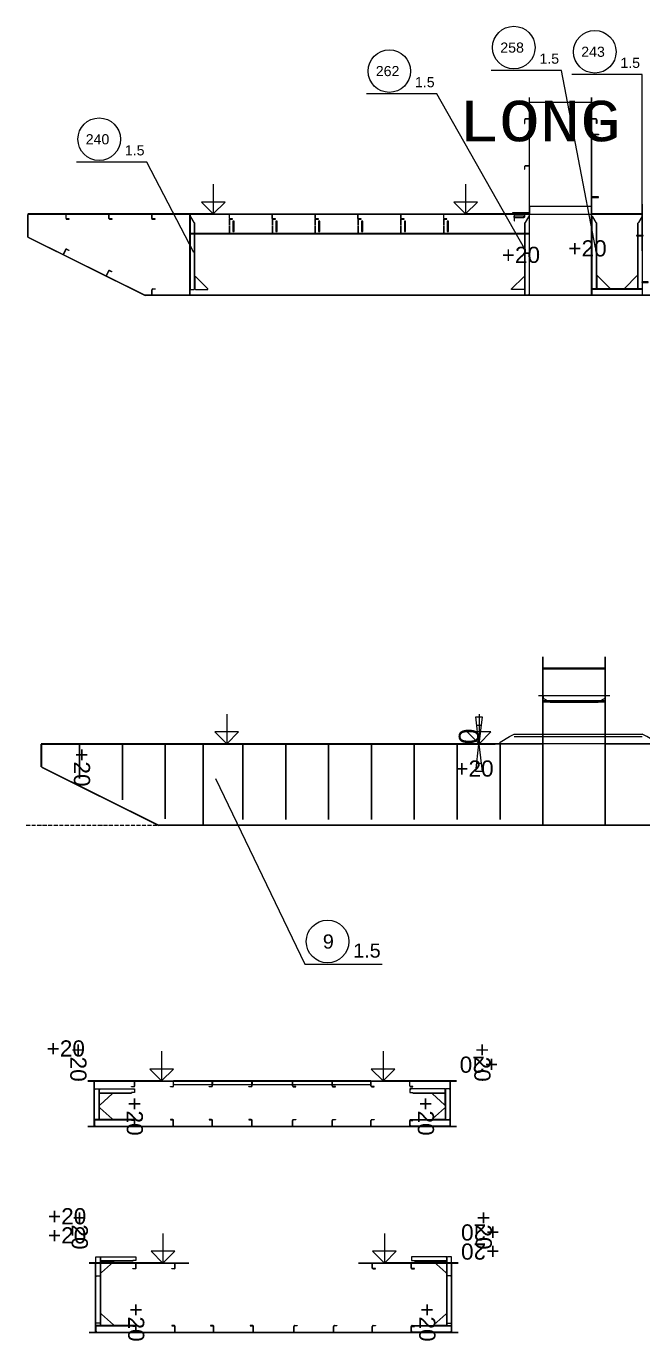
# Model space of a CAD drawing. Header units: inches. Extents: x -13175 to 44880, y -10439 to 22675.
# Drawn here: x 24599 to 28411, y -8677 to -555 of the extents above; entities that cross this region are included whole.
import ezdxf

# ---------------------------------------------------------------- set-up
doc = ezdxf.new("R2010")
doc.units = ezdxf.units.IN
doc.header["$MEASUREMENT"] = 0
for name, pattern in [('Dashed', [10, 7.5, -2.5]), ('Dashed_dotted', [34, 24, -5, 0, -5]), ('Short_dashed', [5, 3.75, -1.25])]:
    doc.linetypes.add(name, pattern=pattern)
doc.layers.get('0').update_dxf_attribs({"linetype": 'CONTINUOUS'})
doc.styles.add('Style_ARIAL', font='ARIAL')
doc.styles.add('Style_Courier_New', font='Courier New')

msp = doc.modelspace()

# ---------------------------------------------------------------- linework, layer by layer
at = {"color": 3, "lineweight": 0}
for p, q in [((27710.40441, -2217.32812), (27710.40441, -994.88702)), ((27711.90587, -2217.32812), (27711.90587, -994.88702)), ((28095.40502, -2217.32812), (28095.40502, -994.88702)), ((28096.90648, -2217.32812), (28096.90648, -994.88702)), ((27710.40441, -1127.33026), (27684.85204, -1127.33026)), ((27710.40441, -1129.45123), (27684.85204, -1129.45123)), ((28122.45885, -1127.33026), (28096.90648, -1127.33026)), ((28122.45885, -1129.45123), (28096.90648, -1129.45123)), ((27710.40441, -1417.32812), (27684.85204, -1417.32812)), ((27710.40441, -1418.82806), (27684.85204, -1418.82806)), ((28410.40441, -1847.32843), (28410.40441, -1654.3284)), ((24608.90599, -1857.32827), (24608.90599, -1717.32812)), ((27710.40441, -1717.32812), (24608.90599, -1717.32812)), ((24610.40441, -1857.32827), (24610.40441, -1717.32812)), ((24845.40502, -1742.88278), (24845.40502, -1717.32812)), ((24846.90648, -1742.88278), (24846.90648, -1717.32812)), ((25110.40441, -1742.38305), (25110.40441, -1717.32812)), ((25111.90587, -1742.38305), (25111.90587, -1717.32812)), ((25375.4038, -1742.88278), (25375.4038, -1717.32812)), ((25376.90526, -1742.88278), (25376.90526, -1717.32812)), ((25610.40441, -2217.32812), (25610.40441, -1717.32812)), ((25611.90587, -2217.32812), (25611.90587, -1717.32812)), ((25611.90587, -1717.32812), (25611.90587, -1831.32806)), ((27710.40441, -1717.32812), (25611.90587, -1717.32812)), ((25611.90587, -1732.32827), (25611.90587, -2182.32827)), ((25855.40563, -1742.88278), (25855.40563, -1717.32812)), ((25856.90404, -1742.88278), (25856.90404, -1717.32812)), ((26120.40502, -1742.88278), (26120.40502, -1717.32812)), ((26121.90648, -1742.88278), (26121.90648, -1717.32812)), ((26385.40441, -1742.88278), (26385.40441, -1717.32812)), ((26386.90587, -1742.88278), (26386.90587, -1717.32812)), ((26650.4038, -1742.88278), (26650.4038, -1717.32812)), ((26651.90526, -1742.88278), (26651.90526, -1717.32812)), ((26915.40624, -1742.88278), (26915.40624, -1717.32812)), ((26916.90465, -1742.88278), (26916.90465, -1717.32812)), ((27180.40563, -1742.88278), (27180.40563, -1717.32812)), ((27181.90404, -1742.88278), (27181.90404, -1717.32812)), ((27710.40441, -1707.32751), (27684.85204, -1707.32751)), ((27710.40441, -1709.44848), (27684.85204, -1709.44848)), ((27710.40441, -1831.32806), (27710.40441, -1717.32812)), ((27710.40441, -2217.32812), (27710.40441, -1732.32827)), ((28410.40441, -1714.32824), (28096.90648, -1714.32824)), ((28410.40441, -1717.32812), (28096.90648, -1717.32812)), ((28096.90648, -1732.32827), (28096.90648, -2177.32797)), ((28410.40441, -2177.32797), (28410.40441, -1732.32827)), ((24609.51635, -1859.11965), (25334.51635, -2219.1195)), ((24610.40441, -1857.32827), (25335.40441, -2217.32812)), ((24842.63707, -1934.60107), (24827.4973, -1965.12551)), ((24844.42845, -1935.48989), (24829.28868, -1966.01434)), ((25107.66698, -2066.20202), (25092.47838, -2096.70205)), ((25109.45531, -2067.09314), (25094.26671, -2097.59317)), ((25375.4038, -2217.32812), (25375.4038, -2183.25524)), ((25377.40575, -2217.32812), (25377.40575, -2183.25524)), ((25611.90587, -2182.32827), (25637.40636, -2182.32827)), ((28096.90648, -2177.32797), (28122.40392, -2177.32797)), ((28096.90648, -2183.32849), (28096.90648, -2217.32812)), ((28384.90392, -2177.32797), (28410.40441, -2177.32797)), ((28410.40441, -2217.32812), (28410.40441, -2137.32782)), ((28410.40441, -2217.32812), (28410.40441, -2183.32849)), ((31260.40441, -2217.32812), (25335.40441, -2217.32812)), ((31260.40441, -2219.32855), (25335.40441, -2219.32855)), ((27684.90392, -2217.32812), (27710.40441, -2217.32812)), ((28096.90648, -2217.32812), (28410.40441, -2217.32812)), ((27793.75402, -4931.99639), (27793.75402, -4450.80133)), ((27795.25243, -4931.99639), (27795.25243, -4450.80133)), ((28178.75463, -4931.99639), (28178.75463, -4450.80133)), ((28180.25304, -4931.99639), (28180.25304, -4450.80133)), ((27793.75402, -4691.49652), (27765.75414, -4691.49652)), ((27793.75402, -4692.99646), (27765.75414, -4692.99646)), ((28208.25292, -4691.49652), (28180.25304, -4691.49652)), ((28208.25292, -4692.99646), (28180.25304, -4692.99646)), ((24692.25255, -5131.49591), (24692.25255, -4991.49652)), ((27793.75402, -4991.49652), (24692.25255, -4991.49652)), ((24693.75402, -5131.49591), (24693.75402, -4991.49652)), ((27795.25243, -4991.49652), (24693.75402, -4991.49652)), ((24693.75402, -4991.49652), (24693.75402, -5131.49591)), ((27795.25243, -4988.49664), (27793.75402, -4988.49664)), ((27795.25243, -4991.49652), (27793.75402, -4991.49652)), ((27795.25243, -5491.49652), (27795.25243, -4991.49652)), ((32193.75402, -4991.49652), (28178.75157, -4991.49652)), ((28178.75157, -4991.49652), (28178.75157, -5491.49652)), ((28180.25304, -4991.49652), (28178.75463, -4991.49652)), ((28496.75389, -4988.49664), (28180.25304, -4988.49664)), ((28496.75389, -4991.49652), (28180.25304, -4991.49652)), ((24692.8629, -5133.28729), (25417.8629, -5493.2879)), ((24693.75402, -5131.49591), (25418.75402, -5491.49652)), ((24693.75402, -5131.49591), (25418.75402, -5491.49652)), ((31343.75402, -5491.49652), (25418.75402, -5491.49652)), ((25418.75402, -5491.49652), (27795.25243, -5491.49652)), ((31343.75402, -5493.49694), (25418.75402, -5493.49694)), ((28178.75157, -5491.49652), (31343.75402, -5491.49652)), ((27260.56005, -7074.40057), (24980.56127, -7074.40057)), ((25019.06224, -7351.00427), (25019.06224, -7074.39904)), ((25020.56066, -7351.00427), (25020.56066, -7074.39904)), ((25020.56066, -7121.05737), (25046.06115, -7121.05737)), ((25020.56066, -7310.97741), (25020.56066, -7121.05737)), ((25050.55944, -7121.05584), (25269.05919, -7121.05584)), ((25050.55944, -7143.89978), (25050.55944, -7121.05584)), ((25269.05919, -7143.89978), (25250.55944, -7143.89978)), ((25269.05919, -7121.05584), (25269.05919, -7143.89978)), ((25269.06224, -7102.92535), (25269.06224, -7074.39904)), ((25270.56066, -7102.92535), (25270.56066, -7074.39904)), ((25509.06163, -7102.92535), (25509.06163, -7074.39904)), ((25510.5631, -7069.95568), (26730.56127, -7069.95568)), ((25510.5631, -7092.80114), (25510.5631, -7069.95568)), ((25510.5631, -7102.92535), (25510.5631, -7074.39904)), ((26727.50646, -7095.53857), (25513.61791, -7095.53857)), ((25749.06102, -7102.92535), (25749.06102, -7074.39904)), ((25750.56249, -7102.92535), (25750.56249, -7074.39904)), ((25994.06224, -7102.92535), (25994.06224, -7074.40057)), ((25995.56066, -7102.92535), (25995.56066, -7074.40057)), ((26245.56066, -7102.92535), (26245.56066, -7074.40057)), ((26247.06212, -7102.92535), (26247.06212, -7074.40057)), ((26490.56188, -7102.92535), (26490.56188, -7074.40057)), ((26492.06029, -7102.92535), (26492.06029, -7074.40057)), ((26730.56127, -7069.95568), (26730.56127, -7092.80114)), ((26730.56127, -7102.92688), (26730.56127, -7074.40057)), ((26732.06273, -7102.92688), (26732.06273, -7074.40057)), ((26970.56066, -7102.92688), (26970.56066, -7074.40057)), ((26972.06212, -7102.92688), (26972.06212, -7074.40057)), ((27190.56188, -7121.05584), (26972.06212, -7121.05584)), ((26972.06212, -7121.05584), (26972.06212, -7143.89978)), ((26972.06212, -7143.89978), (26990.56188, -7143.89978)), ((27190.56188, -7143.89978), (27190.56188, -7121.05584)), ((27220.56066, -7121.05737), (27195.06017, -7121.05737)), ((27220.56066, -7351.00427), (27220.56066, -7074.40057)), ((27220.56066, -7310.97894), (27220.56066, -7121.05737)), ((27222.06212, -7351.00427), (27222.06212, -7074.40057)), ((24980.56127, -7351.00427), (27260.5631, -7351.00427)), ((24980.56127, -7353.0047), (27260.5631, -7353.0047)), ((25046.06115, -7310.97741), (25020.56066, -7310.97741)), ((25020.56066, -7317.00463), (25020.56066, -7351.00427)), ((25020.56066, -7351.00427), (25268.56176, -7351.00427)), ((25268.56176, -7317.00463), (25250.55944, -7317.00463)), ((25268.56176, -7351.00427), (25268.56176, -7316.93139)), ((25268.56176, -7351.00427), (25268.56176, -7317.00463)), ((25270.56066, -7351.00427), (25270.56066, -7316.93139)), ((25508.56115, -7351.00427), (25508.56115, -7316.93139)), ((25510.5631, -7351.00427), (25510.5631, -7316.93139)), ((25748.56053, -7351.00427), (25748.56053, -7316.93139)), ((25750.56249, -7351.00427), (25750.56249, -7316.93139)), ((25993.56176, -7351.00427), (25993.56176, -7316.93139)), ((25995.56066, -7351.00427), (25995.56066, -7316.93139)), ((26245.56066, -7351.00427), (26245.56066, -7316.93139)), ((26247.56261, -7351.00427), (26247.56261, -7316.93139)), ((26490.56188, -7351.00427), (26490.56188, -7316.93139)), ((26492.56078, -7351.00427), (26492.56078, -7316.93139)), ((26730.56127, -7351.00427), (26730.56127, -7316.93139)), ((26732.56017, -7351.00427), (26732.56322, -7316.93139)), ((26970.56066, -7351.00427), (26970.56066, -7316.93139)), ((26972.55956, -7351.00427), (26972.55956, -7317.00463)), ((26972.55956, -7317.00463), (26990.56188, -7317.00463)), ((27220.56066, -7351.00427), (26972.55956, -7351.00427)), ((26972.56261, -7351.00427), (26972.56261, -7316.93139)), ((27195.06017, -7310.97894), (27220.56066, -7310.97894)), ((27220.56066, -7317.00463), (27220.56066, -7351.00427)), ((25604.03234, -8199.83697), (24989.03295, -8199.83697)), ((25027.53087, -8623.65441), (25027.53087, -8199.84155)), ((25029.03234, -8157.93328), (25054.53282, -8157.93328)), ((25029.03234, -8569.69934), (25029.03234, -8157.93328)), ((25029.03234, -8623.65441), (25029.03234, -8199.84155)), ((25059.03112, -8157.93328), (25277.53087, -8157.93328)), ((25059.03112, -8180.76043), (25059.03112, -8157.93328)), ((25277.53087, -8180.76043), (25259.03112, -8180.76043)), ((25277.53087, -8157.93328), (25277.53087, -8180.76043)), ((25277.53087, -8228.38769), (25277.53087, -8199.84155)), ((25279.03234, -8228.38769), (25279.03234, -8199.84155)), ((25517.53026, -8228.38769), (25517.53026, -8199.84155)), ((25519.03173, -8228.38769), (25519.03173, -8199.84155)), ((27269.03173, -8199.83697), (26654.03234, -8199.83697)), ((26739.03295, -8228.38769), (26739.03295, -8199.84155)), ((26740.53136, -8228.38769), (26740.53136, -8199.84155)), ((26979.03234, -8228.38769), (26979.03234, -8199.84155)), ((26980.53075, -8228.38769), (26980.53075, -8199.84155)), ((27199.03356, -8157.93328), (26980.5338, -8157.93328)), ((26980.5338, -8157.93328), (26980.5338, -8180.76043)), ((26980.5338, -8180.76043), (26999.03356, -8180.76043)), ((27199.03356, -8180.76043), (27199.03356, -8157.93328)), ((27229.03234, -8157.93328), (27203.53185, -8157.93328)), ((27229.03234, -8569.69934), (27229.03234, -8157.93328)), ((27229.03234, -8623.65441), (27229.03234, -8199.84155)), ((27230.53075, -8623.65441), (27230.53075, -8199.84155)), ((25029.03234, -8276.0653), (25054.53282, -8276.0653)), ((25029.03234, -8583.9953), (25029.03234, -8276.0653)), ((27229.03234, -8276.0653), (27203.53185, -8276.0653)), ((27229.03234, -8583.9953), (27229.03234, -8276.0653)), ((25054.53282, -8569.69934), (25029.03234, -8569.69934)), ((25054.53282, -8583.9953), (25029.03234, -8583.9953)), ((25029.03234, -8589.65173), (25029.03234, -8623.65136)), ((25277.03344, -8589.65173), (25259.03112, -8589.65173)), ((25277.03038, -8623.65441), (25277.03038, -8589.58154)), ((25277.03344, -8623.65136), (25277.03344, -8589.65173)), ((25279.03234, -8623.65441), (25279.03234, -8589.58154)), ((25517.03282, -8623.65441), (25517.03282, -8589.58154)), ((25519.03173, -8623.65441), (25519.03173, -8589.58154)), ((25757.03221, -8623.65441), (25757.03221, -8589.58154)), ((25759.03112, -8623.65441), (25759.03112, -8589.58154)), ((26002.03038, -8623.65441), (26002.03038, -8589.58154)), ((26004.03234, -8623.65441), (26004.03234, -8589.58154)), ((26254.03234, -8623.65441), (26254.03234, -8589.58154)), ((26256.03124, -8623.65441), (26256.03124, -8589.58154)), ((26499.03051, -8623.65441), (26499.03051, -8589.58154)), ((26501.03246, -8623.65441), (26501.03246, -8589.58154)), ((26739.03295, -8623.65441), (26739.03295, -8589.58154)), ((26741.03185, -8623.65441), (26741.03185, -8589.58154)), ((26979.03234, -8623.65441), (26979.03234, -8589.58154)), ((26981.03124, -8623.65441), (26981.03124, -8589.58154)), ((26981.03124, -8623.65136), (26981.03124, -8589.65173)), ((26981.03124, -8589.65173), (26999.03356, -8589.65173)), ((27203.53185, -8569.69934), (27229.03234, -8569.69934)), ((27203.53185, -8583.9953), (27229.03234, -8583.9953)), ((27229.03234, -8589.65173), (27229.03234, -8623.65136)), ((24989.03295, -8623.65441), (27269.03173, -8623.65441)), ((24989.03295, -8625.65332), (27269.03173, -8625.65332)), ((25029.03234, -8623.65136), (25277.03344, -8623.65136)), ((27229.03234, -8623.65136), (26981.03124, -8623.65136))]:
    msp.add_line(p, q, dxfattribs=at)
at = {"color": 6, "lineweight": 0}
for p, q in [((25755.40563, -1531.354), (25755.40563, -1714.32824)), ((27315.40624, -1531.354), (27315.40624, -1714.32824)), ((25755.40563, -1714.32824), (25682.50829, -1640.94262)), ((25828.79125, -1640.94262), (25682.50829, -1640.94262)), ((25828.79125, -1640.94262), (25755.40563, -1714.32824)), ((27315.40624, -1714.32824), (27242.5089, -1640.94262)), ((27388.79186, -1640.94262), (27242.5089, -1640.94262)), ((27388.79186, -1640.94262), (27315.40624, -1714.32824)), ((27711.90587, -1667.82861), (27711.90587, -1716.8284)), ((28095.40502, -1667.82861), (27711.90587, -1667.82861)), ((28095.40502, -1667.82861), (28095.40502, -1716.8284)), ((27711.90587, -1716.8284), (28095.40502, -1716.8284)), ((25838.75524, -4805.5224), (25838.75524, -4988.49664)), ((27398.7528, -4805.5224), (27398.7528, -4988.49664)), ((25838.75524, -4988.49664), (25765.8579, -4915.11102)), ((25912.14086, -4915.11102), (25765.8579, -4915.11102)), ((25912.14086, -4915.11102), (25838.75524, -4988.49664)), ((27398.7528, -4988.49664), (27325.85546, -4915.11102)), ((27472.13842, -4915.11102), (27325.85546, -4915.11102)), ((27472.13842, -4915.11102), (27398.7528, -4988.49664)), ((25435.56005, -6888.73773), (25435.56005, -7071.7135)), ((26805.56127, -6888.73773), (26805.56127, -7071.7135)), ((25435.56005, -7071.7135), (25362.66271, -6998.32788)), ((25508.94567, -6998.32788), (25362.66271, -6998.32788)), ((25508.94567, -6998.32788), (25435.56005, -7071.7135)), ((26805.56127, -7071.7135), (26732.66393, -6998.32788)), ((26878.94689, -6998.32788), (26732.66393, -6998.32788)), ((26878.94689, -6998.32788), (26805.56127, -7071.7135)), ((25444.03173, -8014.17565), (25444.03173, -8197.15142)), ((26814.03295, -8014.17565), (26814.03295, -8197.15142)), ((25444.03173, -8197.15142), (25371.13439, -8123.7658)), ((25517.41735, -8123.7658), (25371.13439, -8123.7658)), ((25517.41735, -8123.7658), (25444.03173, -8197.15142)), ((26814.03295, -8197.15142), (26741.13561, -8123.7658)), ((26887.41857, -8123.7658), (26741.13561, -8123.7658)), ((26887.41857, -8123.7658), (26814.03295, -8197.15142))]:
    msp.add_line(p, q, dxfattribs=at)
at = {"color": 3, "linetype": 'Short_dashed', "lineweight": 25}
for p, q in [((25640.46117, -2179.27346), (25640.46117, -1770.89028)), ((27681.84911, -1770.89028), (27681.84911, -2214.27331)), ((28125.45873, -2174.27316), (28125.45873, -1770.89028)), ((28381.84911, -1770.89028), (28381.84911, -2174.27316)), ((25615.83959, -1835.40139), (27706.47069, -1835.40139)), ((28406.33336, -2179.25515), (28100.97753, -2179.25515)), ((25049.11595, -7123.79327), (25049.11595, -7308.24151)), ((25250.55944, -7146.6372), (25053.61425, -7146.6372)), ((26990.56188, -7146.6372), (27187.50707, -7146.6372)), ((27192.00536, -7123.79327), (27192.00536, -7308.24151)), ((25250.55944, -7312.93206), (25024.63475, -7312.93206)), ((26990.56188, -7312.93054), (27216.48656, -7312.93054)), ((25057.58763, -8160.66766), (25057.58763, -8566.96496)), ((25259.03112, -8183.49481), (25062.08593, -8183.49481)), ((26999.03356, -8183.49481), (27195.97875, -8183.49481)), ((27200.47704, -8160.66918), (27200.47704, -8566.96496)), ((25057.58763, -8278.79968), (25057.58763, -8581.26092)), ((27200.47704, -8278.79968), (27200.47704, -8581.26092)), ((25259.03112, -8585.57763), (25033.10643, -8585.57763)), ((26999.03356, -8585.57763), (27224.95824, -8585.57763))]:
    msp.add_line(p, q, dxfattribs=at)
at = {"color": 2, "linetype": 'Dashed', "lineweight": 25}
for p, q in [((25856.0465, -1747.32843), (25856.0465, -1835.32815)), ((26121.04589, -1747.32843), (26121.04589, -1835.32815)), ((26386.04528, -1747.32843), (26386.04528, -1835.32815)), ((26651.04467, -1747.32843), (26651.04467, -1835.32815)), ((26916.04406, -1747.32843), (26916.04406, -1835.32815)), ((27181.0465, -1747.32843), (27181.0465, -1835.32815))]:
    msp.add_line(p, q, dxfattribs=at)
at = {"color": 2, "lineweight": 0}
for p, q in [((25884.95885, -1760.01687), (25877.13109, -1760.01687)), ((25877.13109, -1760.01687), (25877.13109, -1822.63894)), ((25884.95885, -1822.63894), (25884.95885, -1760.01687)), ((26149.95824, -1760.01687), (26142.13048, -1760.01687)), ((26142.13048, -1760.01687), (26142.13048, -1822.63894)), ((26149.95824, -1822.63894), (26149.95824, -1760.01687)), ((26414.95763, -1760.01687), (26407.12987, -1760.01687)), ((26407.12987, -1760.01687), (26407.12987, -1822.63894)), ((26414.95763, -1822.63894), (26414.95763, -1760.01687)), ((26679.95702, -1760.01687), (26672.12926, -1760.01687)), ((26672.12926, -1760.01687), (26672.12926, -1822.63894)), ((26679.95702, -1822.63894), (26679.95702, -1760.01687)), ((26944.95641, -1760.01687), (26937.12865, -1760.01687)), ((26937.12865, -1760.01687), (26937.12865, -1822.63894)), ((26944.95641, -1822.63894), (26944.95641, -1760.01687)), ((27209.95885, -1760.01687), (27202.13109, -1760.01687)), ((27202.13109, -1760.01687), (27202.13109, -1822.63894)), ((27209.95885, -1822.63894), (27209.95885, -1760.01687)), ((27613.89257, -1728.41439), (27613.89257, -1736.24215)), ((27676.51464, -1728.41439), (27613.89257, -1728.41439)), ((27613.89257, -1736.24215), (27676.51464, -1736.24215)), ((27676.51464, -1736.24215), (27676.51464, -1728.41439)), ((25877.13109, -1822.63894), (25884.95885, -1822.63894)), ((26142.13048, -1822.63894), (26149.95824, -1822.63894)), ((26407.12987, -1822.63894), (26414.95763, -1822.63894)), ((26672.12926, -1822.63894), (26679.95702, -1822.63894)), ((26937.12865, -1822.63894), (26944.95641, -1822.63894)), ((27202.13109, -1822.63894), (27209.95885, -1822.63894))]:
    msp.add_line(p, q, dxfattribs=at)
at = {"color": 3, "lineweight": 25}
for p, q in [((27710.40441, -1714.32824), (27684.90392, -1714.32824)), ((27793.75402, -5491.49652), (27793.75402, -4928.49679)), ((28178.75463, -5491.49652), (28178.75463, -4928.49679)), ((24928.75463, -5203.49679), (24928.75463, -4991.49652)), ((25193.75402, -5335.49676), (25193.75402, -4991.49652)), ((25458.75341, -5451.49713), (25458.75341, -4991.49652)), ((25693.75402, -5491.49652), (25693.75402, -4991.49652)), ((25938.75219, -5456.49591), (25938.75219, -4991.49652)), ((26203.75157, -5456.49591), (26203.75157, -4991.49652)), ((26468.75402, -5456.49591), (26468.75402, -4991.49652)), ((26733.75341, -5456.49591), (26733.75341, -4991.49652)), ((26998.7528, -5456.49591), (26998.7528, -4991.49652)), ((27263.75219, -5456.49591), (27263.75219, -4991.49652)), ((27528.75157, -5456.49591), (27528.75157, -4991.49652)), ((25750.56249, -7093.46643), (25750.56249, -7070.62402)), ((25995.56066, -7093.46795), (25995.56066, -7070.62402)), ((26245.56066, -7070.62402), (26245.56066, -7093.46795)), ((26490.56188, -7070.62402), (26490.56188, -7093.46795))]:
    msp.add_line(p, q, dxfattribs=at)
at = {"color": 3, "linetype": 'Dashed_dotted', "lineweight": 25}
msp.add_line((27684.90392, -1957.32827), (27710.40441, -1957.32827), dxfattribs=at)
at = {"color": 1, "lineweight": 0}
for p, q in [((28178.75463, -4691.49652), (27795.25243, -4691.49652)), ((27838.55382, -4731.49667), (28135.45324, -4731.49667)), ((27398.56664, -4991.49652), (27379.78002, -4822.41616)), ((27379.78002, -4822.41616), (27417.35326, -4822.41616)), ((27417.35326, -4822.41616), (27398.56664, -4991.49652)), ((27411.48168, -4875.2543), (27385.64855, -4875.2543)), ((27615.35741, -4928.49679), (28408.6527, -4928.49679)), ((24692.25255, -4991.49652), (27498.56664, -4991.49652)), ((27693.75402, -4991.49652), (27298.56664, -4991.49652)), ((27379.78002, -5160.57611), (27398.56664, -4991.49652)), ((27398.56664, -4991.49652), (27417.35326, -5160.57611)), ((28495.25243, -4988.49664), (27528.75463, -4988.49664)), ((27385.6516, -5107.73873), (27411.48473, -5107.73873)), ((27417.35326, -5160.57611), (27379.78002, -5160.57611))]:
    msp.add_line(p, q, dxfattribs=at)
at = {"color": 1, "linetype": 'Short_dashed', "lineweight": 0}
msp.add_line((27615.35741, -4944.12103), (28408.6527, -4944.12103), dxfattribs=at)
at = {"color": 1, "linetype": 'Dashed_dotted', "lineweight": 0}
msp.add_line((24599.30822, -5491.49652), (32390.65953, -5491.49652), dxfattribs=at)
at = {"color": 1, "lineweight": 0}
for points in [[(28118.59838, -1924.12896), (27907.99047, -827.51184), (27473.11498, -827.51184)], [(28408.39025, -1943.00103), (28408.39025, -853.42431), (27973.51476, -853.42431)], [(27682.85619, -1931.39138), (27138.17845, -972.75949), (26703.30297, -972.75949)], [(25634.87035, -1953.17865), (25344.37657, -1393.97607), (24909.50109, -1393.97607)], [(27615.40624, -1717.32812), (27615.40624, -1757.32827), (27617.40514, -1757.32827), (27617.40514, -1717.32812)], [(27795.25243, -4691.49652), (27795.25243, -4706.49667), (27838.55382, -4731.49667)], [(28178.75463, -4691.49652), (28178.75463, -4706.49667), (28135.45324, -4731.49667)], [(27528.75463, -4988.49664), (27528.75463, -4978.49679), (27588.29442, -4944.12103), (27615.35741, -4928.49679)], [(28495.25243, -4988.49664), (28495.25243, -4978.49679), (28435.71263, -4944.12103), (28408.6527, -4928.49679)], [(25770.09679, -5202.59347), (26321.46398, -6351.27282), (26800.22069, -6351.27282)], [(26735.06261, -7107.94854), (26750.50756, -7107.94854), (26750.50756, -7106.27465), (26735.06261, -7106.27465)], [(26975.062, -7107.94854), (26990.50695, -7107.94854), (26990.50695, -7106.27465), (26975.062, -7106.27465)], [(26743.53124, -8233.41699), (26758.97618, -8233.41699), (26758.97618, -8231.74157), (26743.53124, -8231.74157)], [(26983.53063, -8233.41699), (26998.97557, -8233.41699), (26998.97557, -8231.74157), (26983.53063, -8231.74157)]]:
    msp.add_lwpolyline(points, dxfattribs=at)
at = {"color": 4, "lineweight": 0}
for points in [[(28095.40502, -1025.15435), (27711.40538, -1025.15435), (27711.40538, -1023.04254), (28095.40502, -1023.04254)], [(28178.75463, -4526.54595), (27794.75499, -4526.54595), (27794.75499, -4519.55209), (28178.75463, -4519.55209)], [(28178.75463, -4723.17147), (27794.75499, -4723.17147), (27794.75499, -4730.16534), (28178.75463, -4730.16534)]]:
    msp.add_lwpolyline(points, dxfattribs=at)
at = {"color": 3, "lineweight": 0}
for points in [[(27680.3507, -1133.69393), (27680.3507, -1155.53689), (27681.84911, -1155.53689), (27681.84911, -1133.69393)], [(28126.96019, -1133.69393), (28126.96019, -1155.53689), (28125.45873, -1155.53689), (28125.45873, -1133.69393)], [(27680.3507, -1421.82794), (27680.3507, -1437.27365), (27681.84911, -1437.27365), (27681.84911, -1421.82794)], [(27710.40441, -1714.32824), (27315.40624, -1714.32824), (27315.40624, -1715.32846), (25755.40563, -1715.32846), (25755.40563, -1714.32824), (24608.90599, -1714.32824)], [(24849.90636, -1747.38336), (24865.35131, -1747.38336), (24865.35131, -1745.88266), (24849.90636, -1745.88266)], [(25114.90575, -1746.88287), (25130.3507, -1746.88287), (25130.3507, -1745.38293), (25114.90575, -1745.38293)], [(25379.90514, -1747.38336), (25395.35009, -1747.38336), (25395.35009, -1745.88266), (25379.90514, -1745.88266)], [(25637.40636, -1767.83548), (25616.90465, -1732.32827), (25611.90587, -1732.32827)], [(25637.40636, -2182.32827), (25641.95958, -2177.77352), (25641.95958, -1772.39022), (25637.40636, -1767.83548)], [(25859.90392, -1747.38336), (25875.35192, -1747.38336), (25875.35192, -1745.88266), (25859.90392, -1745.88266)], [(26124.90636, -1747.38336), (26140.35131, -1747.38336), (26140.35131, -1745.88266), (26124.90636, -1745.88266)], [(26389.90575, -1747.38336), (26405.3507, -1747.38336), (26405.3507, -1745.88266), (26389.90575, -1745.88266)], [(26654.90514, -1747.38336), (26670.35009, -1747.38336), (26670.35009, -1745.88266), (26654.90514, -1745.88266)], [(26919.90453, -1747.38336), (26935.34948, -1747.38336), (26935.34948, -1745.88266), (26919.90453, -1745.88266)], [(27184.90392, -1747.38336), (27200.35192, -1747.38336), (27200.35192, -1745.88266), (27184.90392, -1745.88266)], [(27680.3507, -1713.69119), (27680.3507, -1735.53414), (27681.84911, -1735.53414), (27681.84911, -1713.69119)], [(27684.90392, -1767.83548), (27680.3507, -1772.39022), (27680.3507, -2212.77337), (27684.90392, -2217.32812)], [(27710.40441, -1732.32827), (27705.40563, -1732.32827), (27684.90392, -1767.83548)], [(28122.40392, -1767.83548), (28101.90526, -1732.32827), (28096.90648, -1732.32827)], [(28122.40392, -2177.32797), (28126.96019, -2172.77322), (28126.96019, -1772.39022), (28122.40392, -1767.83548)], [(28384.90392, -1767.83548), (28380.3507, -1772.39022), (28380.3507, -2172.77322), (28384.90392, -2177.32797)], [(28410.40441, -1732.32827), (28405.40563, -1732.32827), (28384.90392, -1767.83548)], [(25611.90587, -1831.32806), (25617.77135, -1837.40106), (27704.53893, -1837.40106), (27710.40441, -1831.32806)], [(28373.4049, -1850.3283), (28413.40428, -1850.3283), (28413.40428, -1847.32843), (28373.4049, -1847.32843), (28373.4049, -1850.3283)], [(24850.67845, -1931.89263), (24863.15709, -1938.08084), (24862.26598, -1939.87222), (24849.79039, -1933.68402)], [(25115.71141, -2063.50579), (25128.17784, -2069.71383), (25127.28673, -2071.50445), (25114.8203, -2065.29565)], [(25381.4066, -2177.25549), (25395.33178, -2177.25549), (25395.33178, -2179.25515), (25381.4066, -2179.25515)], [(28410.40441, -2183.32849), (28404.33141, -2177.25549), (28102.97948, -2177.25549), (28096.90648, -2183.32849)], [(28405.40563, -2137.32782), (28445.40502, -2137.32782), (28445.40502, -2134.32794), (28405.40563, -2134.32794), (28405.40563, -2137.32782)], [(27793.75402, -4988.49664), (27398.7528, -4988.49664), (27398.7528, -4989.49685), (25838.75524, -4989.49685), (25838.75524, -4988.49664), (24692.25255, -4988.49664)], [(28180.25304, -4988.49664), (28178.75463, -4988.49664), (28178.75463, -4991.49652)], [(27260.56005, -7071.05127), (26805.56127, -7071.05127), (26805.56127, -7072.72668), (25435.56005, -7072.72668), (25435.56005, -7071.05127), (24980.56127, -7071.05127)], [(25046.06115, -7121.05737), (25050.61437, -7125.13757), (25050.61437, -7306.89721), (25046.06115, -7310.97741)], [(25250.55944, -7143.89978), (25250.55944, -7147.97998), (25055.11571, -7147.97998), (25050.55944, -7143.89978)], [(25266.06237, -7107.94854), (25250.61742, -7107.94854), (25250.61742, -7106.27465), (25266.06237, -7106.27465)], [(25506.06176, -7107.94854), (25490.61681, -7107.94854), (25490.61681, -7106.27465), (25506.06176, -7106.27465)], [(26730.56127, -7092.80114), (26726.00804, -7096.88134), (25515.11632, -7096.88134), (25510.5631, -7092.80114)], [(25746.06115, -7107.94854), (25730.6162, -7107.94854), (25730.6162, -7106.27465), (25746.06115, -7106.27465)], [(26250.062, -7107.94854), (26265.50695, -7107.94854), (26265.50695, -7106.27465), (26250.062, -7106.27465)], [(26495.06322, -7107.94854), (26510.50817, -7107.94854), (26510.50817, -7106.27465), (26495.06322, -7106.27465)], [(26990.56188, -7143.89978), (26990.56188, -7147.97998), (27186.0056, -7147.97998), (27190.56188, -7143.89978)], [(27195.06017, -7121.05737), (27190.50695, -7125.13757), (27190.50695, -7306.89721), (27195.06017, -7310.97894)], [(25250.55944, -7317.00463), (25250.55944, -7310.93164), (25026.63366, -7310.93164), (25020.56066, -7317.00463)], [(25264.5609, -7310.93164), (25250.63573, -7310.93164), (25250.63573, -7312.93054), (25264.5609, -7312.93054)], [(25504.56029, -7310.93164), (25490.63512, -7310.93164), (25490.63512, -7312.93054), (25504.56029, -7312.93054)], [(25744.56273, -7310.93164), (25730.63451, -7310.93164), (25730.63451, -7312.93054), (25744.56273, -7312.93054)], [(25989.5609, -7310.93164), (25975.63573, -7310.93164), (25975.63573, -7312.93054), (25989.5609, -7312.93054)], [(26251.56041, -7310.93164), (26265.48864, -7310.93164), (26265.48864, -7312.93054), (26251.56041, -7312.93054)], [(26496.56163, -7310.93164), (26510.48986, -7310.93164), (26510.48986, -7312.93054), (26496.56163, -7312.93054)], [(26736.56102, -7310.93164), (26750.48925, -7310.93164), (26750.48925, -7312.93054), (26736.56102, -7312.93054)], [(26976.56041, -7310.93164), (26990.48864, -7310.93164), (26990.48864, -7312.93054), (26976.56041, -7312.93054)], [(26990.56188, -7317.00463), (26990.56188, -7310.93164), (27214.48766, -7310.93164), (27220.56066, -7317.00463)], [(25604.03234, -8198.16156), (25444.03173, -8198.16156), (25444.03173, -8196.48614), (24989.03295, -8196.48614)], [(25054.53282, -8157.93328), (25059.08605, -8162.01043), (25059.08605, -8565.62219), (25054.53282, -8569.69934)], [(25259.03112, -8180.76043), (25259.03112, -8184.83758), (25063.58739, -8184.83758), (25059.03112, -8180.76043)], [(27269.03173, -8196.48614), (26814.03295, -8196.48614), (26814.03295, -8198.16156), (26654.03234, -8198.16156)], [(26999.03356, -8180.76043), (26999.03356, -8184.83758), (27194.47728, -8184.83758), (27199.03356, -8180.76043)], [(27203.53185, -8157.93328), (27198.97863, -8162.01043), (27198.97863, -8565.62219), (27203.53185, -8569.69934)], [(25054.53282, -8276.0653), (25059.08605, -8280.14245), (25059.08605, -8579.91815), (25054.53282, -8583.9953)], [(25274.53099, -8233.41699), (25259.08605, -8233.41699), (25259.08605, -8231.74157), (25274.53099, -8231.74157)], [(25514.53038, -8233.41699), (25499.08544, -8233.41699), (25499.08544, -8231.74157), (25514.53038, -8231.74157)], [(27203.53185, -8276.0653), (27198.97863, -8280.14245), (27198.97863, -8579.91815), (27203.53185, -8583.9953)], [(25259.03112, -8589.65173), (25259.03112, -8583.57873), (25035.10533, -8583.57873), (25029.03234, -8589.65173)], [(25273.03258, -8583.58178), (25259.10436, -8583.58178), (25259.10436, -8585.58068), (25273.03258, -8585.58068)], [(25513.03197, -8583.58178), (25499.10375, -8583.58178), (25499.10375, -8585.58068), (25513.03197, -8585.58068)], [(25753.03136, -8583.58178), (25739.10314, -8583.58178), (25739.10314, -8585.58068), (25753.03136, -8585.58068)], [(25998.03258, -8583.58178), (25984.10436, -8583.58178), (25984.10436, -8585.58068), (25998.03258, -8585.58068)], [(26260.03209, -8583.58178), (26273.95726, -8583.58178), (26273.95726, -8585.58068), (26260.03209, -8585.58068)], [(26505.03026, -8583.58178), (26518.95848, -8583.58178), (26518.95848, -8585.58068), (26505.03026, -8585.58068)], [(26745.0327, -8583.58178), (26758.95787, -8583.58178), (26758.95787, -8585.58068), (26745.0327, -8585.58068)], [(26985.03209, -8583.58178), (26998.95726, -8583.58178), (26998.95726, -8585.58068), (26985.03209, -8585.58068)], [(26999.03356, -8589.65173), (26999.03356, -8583.57873), (27222.95934, -8583.57873), (27229.03234, -8589.65173)]]:
    msp.add_lwpolyline(points, dxfattribs=at)
at = {"color": 6, "lineweight": 0}
for points in [[(28096.90648, -1221.36941), (28136.90587, -1221.36941), (28136.90587, -1226.72753), (28096.90648, -1226.72753)], [(28096.90648, -1613.28759), (28136.90587, -1613.28759), (28136.90587, -1607.92947), (28096.90648, -1607.92947)]]:
    msp.add_lwpolyline(points, dxfattribs=at)
at = {"color": 2, "lineweight": 0}
for points in [[(27685.20604, -1707.32827), (27605.20421, -1707.32827), (27605.20421, -1710.15649), (27685.20604, -1710.15649)], [(25646.90648, -2182.32827), (25721.90648, -2182.32827), (25721.90648, -2177.32797), (25646.90648, -2102.32797), (25641.90465, -2102.32797), (25641.90465, -2177.32797), (25646.90648, -2182.32827)], [(27675.4038, -2182.32827), (27600.4038, -2182.32827), (27600.4038, -2177.32797), (27675.4038, -2102.32797), (27680.40563, -2102.32797), (27680.40563, -2177.32797), (27675.4038, -2182.32827)], [(28131.90404, -2177.32797), (28206.90404, -2177.32797), (28206.90404, -2172.32843), (28131.90404, -2097.32843), (28126.90526, -2097.32843), (28126.90526, -2172.32843), (28131.90404, -2177.32797)], [(28375.4038, -2177.32797), (28300.4038, -2177.32797), (28300.4038, -2172.32843), (28375.4038, -2097.32843), (28380.40563, -2097.32843), (28380.40563, -2172.32843), (28375.4038, -2177.32797)], [(25991.06237, -7107.94854), (25975.61742, -7107.94854), (25975.61742, -7106.27465), (25991.06237, -7106.27465)], [(25055.56127, -7147.93115), (25130.56127, -7147.93115), (25130.56127, -7152.41113), (25055.56127, -7219.60015), (25050.55944, -7219.60015), (25050.55944, -7152.41113), (25055.56127, -7147.93115)], [(27185.56005, -7147.93115), (27110.56005, -7147.93115), (27110.56005, -7152.41113), (27185.56005, -7219.60015), (27190.56188, -7219.60015), (27190.56188, -7152.41113), (27185.56005, -7147.93115)], [(25055.56127, -7310.97741), (25130.56127, -7310.97741), (25130.56127, -7306.49896), (25055.56127, -7239.30993), (25050.55944, -7239.30993), (25050.55944, -7306.49896), (25055.56127, -7310.97741)], [(27185.56005, -7310.97894), (27110.56005, -7310.97894), (27110.56005, -7306.49896), (27185.56005, -7239.30993), (27190.56188, -7239.30993), (27190.56188, -7306.49896), (27185.56005, -7310.97894)], [(25064.03295, -8184.78875), (25139.03295, -8184.78875), (25139.03295, -8189.26416), (25064.03295, -8256.39978), (25059.03112, -8256.39978), (25059.03112, -8189.26416), (25064.03295, -8184.78875)], [(27194.03173, -8184.78875), (27119.03173, -8184.78875), (27119.03173, -8189.26416), (27194.03173, -8256.39978), (27199.03356, -8256.39978), (27199.03356, -8189.26416), (27194.03173, -8184.78875)], [(25064.03295, -8583.9953), (25139.03295, -8583.9953), (25139.03295, -8579.51837), (25064.03295, -8512.38275), (25059.03112, -8512.38275), (25059.03112, -8579.51837), (25064.03295, -8583.9953)], [(27194.03173, -8583.9953), (27119.03173, -8583.9953), (27119.03173, -8579.51837), (27194.03173, -8512.38275), (27199.03356, -8512.38275), (27199.03356, -8579.51837), (27194.03173, -8583.9953)]]:
    msp.add_lwpolyline(points, dxfattribs=at)
at = {"color": 1, "lineweight": 0}
for centre in [(27614.01464, -686.61142), (28114.41442, -712.52389), (26844.20262, -831.85907), (25050.40074, -1253.07565), (26462.36364, -6210.37316)]:
    msp.add_circle(centre, 131.50685, dxfattribs=at)
at = {"color": 3, "lineweight": 0}
for centre, radius, start, end in [((27686.76854, -1133.45895), 6.4213, 107.357299805, 182.095397949), ((27686.13073, -1133.53906), 4.28291, 107.349861145, 182.069458008), ((28121.18016, -1133.53677), 4.28031, 357.891296387, 72.634460449), ((28120.54235, -1133.45895), 6.4213, 357.904602051, 72.642700195), ((27684.85204, -1421.82946), 4.50099, 89.995513916, 179.985061646), ((27684.85204, -1421.83023), 3.0024, 89.989830017, 179.951904297), ((24849.90636, -1742.88201), 4.50164, 180.013519287, 269.996185303), ((24849.90636, -1742.88278), 2.99979, 179.998352051, 270.001647949), ((25114.90575, -1742.38153), 4.50099, 180.014938354, 270.004486084), ((25114.90575, -1742.38305), 2.99979, 179.998352051, 270.001647949), ((25379.90514, -1742.88201), 4.50164, 180.013519287, 269.996185303), ((25379.90514, -1742.88278), 2.99979, 179.998352051, 270.001647949), ((25611.82042, -1717.4151), 4.91435, 270.999298096, 1.010879159), ((25859.90392, -1742.8843), 4.49904, 179.98034668, 269.990509033), ((25859.90392, -1742.88278), 2.99979, 179.998352051, 270.001647949), ((26124.90636, -1742.88201), 4.50164, 180.013519287, 269.996185303), ((26124.90636, -1742.88278), 2.99979, 179.998352051, 270.001647949), ((26389.90575, -1742.88201), 4.50164, 180.013519287, 269.996185303), ((26389.90575, -1742.88278), 2.99979, 179.998352051, 270.001647949), ((26654.90514, -1742.88201), 4.50164, 180.013519287, 269.996185303), ((26654.90514, -1742.88278), 2.99979, 179.998352051, 270.001647949), ((26919.90453, -1742.8843), 4.49904, 179.98034668, 269.990509033), ((26919.90453, -1742.88278), 2.99979, 179.998352051, 270.001647949), ((27184.90392, -1742.8843), 4.49904, 179.98034668, 269.990509033), ((27184.90392, -1742.88278), 2.99979, 179.998352051, 270.001647949), ((27686.76854, -1713.4562), 6.4213, 107.357299805, 182.095397949), ((27686.13073, -1713.53631), 4.28291, 107.349861145, 182.069458008), ((27710.48986, -1717.4151), 4.91435, 178.989120483, 269.000701904), ((24848.01122, -1937.26754), 5.99996, 63.613998413, 153.614303589), ((24848.01122, -1937.26831), 4.00124, 63.620632172, 153.60597229), ((25113.03807, -2068.87536), 5.99876, 63.524543762, 153.534347534), ((25113.03807, -2068.87765), 4.0015, 63.53181076, 153.51399231), ((25381.4066, -2183.25753), 6.00219, 89.994087219, 179.976776123), ((25381.4066, -2183.25601), 4.00081, 89.999328613, 179.989746094), ((25611.90587, -2182.32751), 4.99922, 359.987548828, 89.9949646), ((28096.90648, -2177.3272), 4.99857, 359.988830566, 90.002426147), ((28410.40441, -2177.3272), 4.99857, 89.997573853, 180.011169434), ((27710.40441, -2217.32736), 4.99857, 89.997573853, 180.011169434), ((28096.90648, -2217.32736), 4.99857, 359.988830566, 90.002426147), ((28410.40441, -2217.32736), 4.99857, 89.997573853, 180.011169434), ((25020.82006, -7120.79797), 4.74502, 266.84866333, 356.866271973), ((25050.82189, -7120.79339), 4.74777, 266.845001221, 356.835174561), ((25268.79979, -7120.79644), 4.74502, 183.133712769, 273.15133667), ((25265.58934, -7103.00012), 4.97108, 275.451019287, 0.859832883), ((25265.74803, -7102.97418), 3.3154, 275.454803467, 0.8453601), ((25505.58873, -7102.99707), 4.97368, 275.44342041, 0.828789353), ((25505.74742, -7102.97418), 3.3154, 275.454803467, 0.8453601), ((25510.8225, -7069.69628), 4.74625, 266.864501953, 356.869842529), ((25745.58812, -7102.99707), 4.97368, 275.44342041, 0.828789353), ((25745.74681, -7102.97418), 3.3154, 275.454803467, 0.8453601), ((25990.58934, -7103.00012), 4.97108, 275.451019287, 0.859832883), ((25990.74803, -7102.97418), 3.3154, 275.454803467, 0.8453601), ((26250.53502, -7102.99707), 4.97368, 179.171203613, 264.55657959), ((26250.37633, -7102.97418), 3.3154, 179.154632568, 264.545196533), ((26495.53624, -7102.99707), 4.97368, 179.171203613, 264.55657959), ((26495.37755, -7102.97113), 3.31801, 179.201187134, 264.556549072), ((26730.30187, -7069.69628), 4.74625, 183.130172729, 273.135498047), ((26735.53258, -7102.99859), 4.97223, 179.173309326, 264.571777344), ((26735.37694, -7102.9757), 3.31395, 179.157791138, 264.567993164), ((26975.53197, -7102.99859), 4.97223, 179.173309326, 264.571777344), ((26972.32152, -7120.79644), 4.74502, 266.84866333, 356.866271973), ((26975.37633, -7102.9757), 3.31395, 179.157791138, 264.567993164), ((27190.29943, -7120.79339), 4.74777, 183.164825439, 273.154998779), ((27220.30126, -7120.79797), 4.74502, 183.133712769, 273.15133667), ((25020.82006, -7311.23681), 4.74502, 3.133719206, 93.151344299), ((27220.30126, -7311.23834), 4.74625, 86.864501953, 176.869827271), ((25020.56066, -7351.00274), 4.99792, 359.990112305, 90.009895325), ((25268.56176, -7351.00579), 5.00052, 89.984992981, 179.980041504), ((25264.5609, -7316.93139), 5.99958, 359.998352051, 90.001647949), ((25264.5609, -7316.93139), 4.00146, 0.00865619, 89.991340637), ((25504.56029, -7316.93444), 6.00219, 0.023226677, 90.005912781), ((25504.56029, -7316.93139), 4.00146, 0.00865619, 89.991340637), ((25744.56273, -7316.93139), 5.99958, 359.998352051, 90.001647949), ((25744.56273, -7316.92987), 3.99885, 359.971343994, 89.984931946), ((25989.5609, -7316.93139), 5.99958, 359.998352051, 90.001647949), ((25989.5609, -7316.93139), 4.00146, 0.00865619, 89.991340637), ((26251.56041, -7316.93139), 5.99958, 89.998352051, 180.001647949), ((26251.56041, -7316.92987), 3.99885, 90.015068054, 180.028656006), ((26496.56163, -7316.93139), 5.99958, 89.998352051, 180.001647949), ((26496.56163, -7316.93139), 4.00146, 90.008659363, 179.991348267), ((26736.56102, -7316.93139), 5.99958, 89.998352051, 180.001647949), ((26736.56102, -7316.92987), 3.99885, 90.015068054, 180.028656006), ((26976.56041, -7316.93139), 5.99958, 89.998352051, 180.001647949), ((26972.55956, -7351.00579), 5.00182, 0.017394396, 90.000083923), ((26976.56041, -7316.92987), 3.99885, 90.015068054, 180.028656006), ((27220.56066, -7351.00274), 4.99922, 90.0050354, 180.012451172), ((25029.29479, -8157.67236), 4.74499, 266.847167969, 356.848358154), ((25059.29357, -8157.66931), 4.74773, 266.843536377, 356.817260742), ((25277.26842, -8157.67236), 4.74499, 183.151657104, 273.152832031), ((26980.79625, -8157.67236), 4.74499, 266.847167969, 356.848358154), ((27198.77111, -8157.66931), 4.74773, 183.182754517, 273.156463623), ((27228.76989, -8157.67236), 4.74499, 183.151657104, 273.152832031), ((25029.29479, -8275.80438), 4.74499, 266.847167969, 356.848358154), ((25274.05187, -8228.46093), 4.9795, 275.504180908, 0.837193489), ((25274.21056, -8228.43652), 3.31977, 275.523162842, 0.8547948), ((25514.05126, -8228.46093), 4.9795, 275.504180908, 0.837193489), ((25514.20995, -8228.43652), 3.31977, 275.523162842, 0.8547948), ((26744.01036, -8228.46246), 4.97689, 179.131790161, 264.488220215), ((26743.85167, -8228.43652), 3.31977, 179.145202637, 264.476837158), ((26984.00975, -8228.46246), 4.97689, 179.131790161, 264.488220215), ((26983.85106, -8228.43652), 3.31977, 179.145202637, 264.476837158), ((27228.76989, -8275.80438), 4.74499, 183.151657104, 273.152832031), ((25029.29479, -8569.96026), 4.74376, 3.155212879, 93.168670654), ((25029.29479, -8584.25622), 4.74499, 3.151652575, 93.152816772), ((25273.03258, -8589.58154), 5.99958, 359.998352051, 90.001647949), ((25273.03258, -8589.58001), 3.99885, 359.971343994, 89.984931946), ((25513.03197, -8589.58154), 5.99958, 359.998352051, 90.001647949), ((25513.03197, -8589.58154), 4.00146, 0.00865619, 89.991340637), ((25753.03136, -8589.58154), 5.99958, 359.998352051, 90.001647949), ((25753.03136, -8589.58154), 4.00146, 0.00865619, 89.991340637), ((25998.03258, -8589.58154), 5.99958, 359.998352051, 90.001647949), ((25998.03258, -8589.58001), 3.99885, 359.971343994, 89.984931946), ((26260.03209, -8589.58154), 5.99958, 89.998352051, 180.001647949), ((26260.03209, -8589.58154), 4.00146, 90.008659363, 179.991348267), ((26505.03026, -8589.58154), 5.99958, 89.998352051, 180.001647949), ((26505.03026, -8589.58001), 3.99885, 90.015068054, 180.028656006), ((26745.0327, -8589.58154), 5.99958, 89.998352051, 180.001647949), ((26745.0327, -8589.58154), 4.00146, 90.008659363, 179.991348267), ((26985.03209, -8589.58154), 5.99958, 89.998352051, 180.001647949), ((26985.03209, -8589.58154), 4.00146, 90.008659363, 179.991348267), ((27228.76989, -8584.25622), 4.74499, 86.847183228, 176.848342896), ((27228.76989, -8569.96026), 4.74376, 86.831329346, 176.844787598), ((25029.03234, -8623.64984), 4.99922, 359.987548828, 89.9949646), ((25277.03344, -8623.65289), 5.00182, 89.999916077, 179.98260498), ((26981.03124, -8623.65289), 5.00182, 0.017394396, 90.000083923), ((27229.03234, -8623.64984), 4.99922, 90.0050354, 180.012451172)]:
    msp.add_arc(centre, radius, start, end, dxfattribs=at)

# ---------------------------------------------------------------- texts
at = {"color": 1, "lineweight": 0, "style": 'Style_ARIAL'}
for s, height, p in [('258', 62.622309, (27530.51854, -717.92245)), ('1.5', 62.622309, (27772.52904, -786.4161)), ('243', 62.622309, (28030.91832, -743.83493)), ('262', 62.622309, (26760.70653, -863.1701)), ('1.5', 62.622309, (28272.92882, -812.32858)), ('1.5', 62.622309, (27002.71703, -931.66375)), ('240', 62.622309, (24966.90465, -1284.38668)), ('1.5', 62.622309, (25208.91515, -1352.88034)), ('9', 87.5, (26433.19799, -6254.12316)), ('1.5', 87.5, (26620.87804, -6310.17633))]:
    msp.add_text(s, height=height, dxfattribs=at).set_placement(p)
at = {"color": 7, "lineweight": 0, "style": 'Style_Courier_New'}
msp.add_text('LONG 975', height=250, dxfattribs=at).set_placement((27273.03563, -1265.46273))
at = {"color": 3, "lineweight": 0, "style": 'Style_ARIAL'}
for p in [(27539.36864, -2017.32812), (27951.36815, -1977.32797), (27252.4912, -5191.49652)]:
    msp.add_text('+20', height=100, dxfattribs=at).set_placement(p)
at = {"color": 1, "lineweight": 0, "style": 'Style_ARIAL'}
msp.add_text('0', height=125, rotation=90, dxfattribs=at).set_placement((27398.56664, -4991.49652))
at = {"color": 3, "lineweight": 0, "style": 'Style_ARIAL'}
for rotation, p in [(270, (24893.75402, -5015.99603)), (359.999996445, (24725.02233, -6921.05737)), (270, (24871.39074, -6839.90197)), (270, (27369.73058, -6839.90197)), (180, (27516.09899, -6921.05737)), (270, (25220.56066, -7172.95556)), (270, (27020.56066, -7172.95404)), (359.999996445, (24733.49401, -7957.93328)), (270, (24880.0028, -7876.76568)), (180, (27524.57067, -7957.93328)), (270, (27378.06188, -7876.76568)), (359.999996445, (24733.49401, -8076.0653)), (180, (27524.57067, -8076.0653)), (270, (25229.03234, -8445.60113)), (270, (27029.03234, -8445.60113))]:
    msp.add_text('+20', height=100, rotation=rotation, dxfattribs=at).set_placement(p)

doc.saveas('drawing.dxf')
